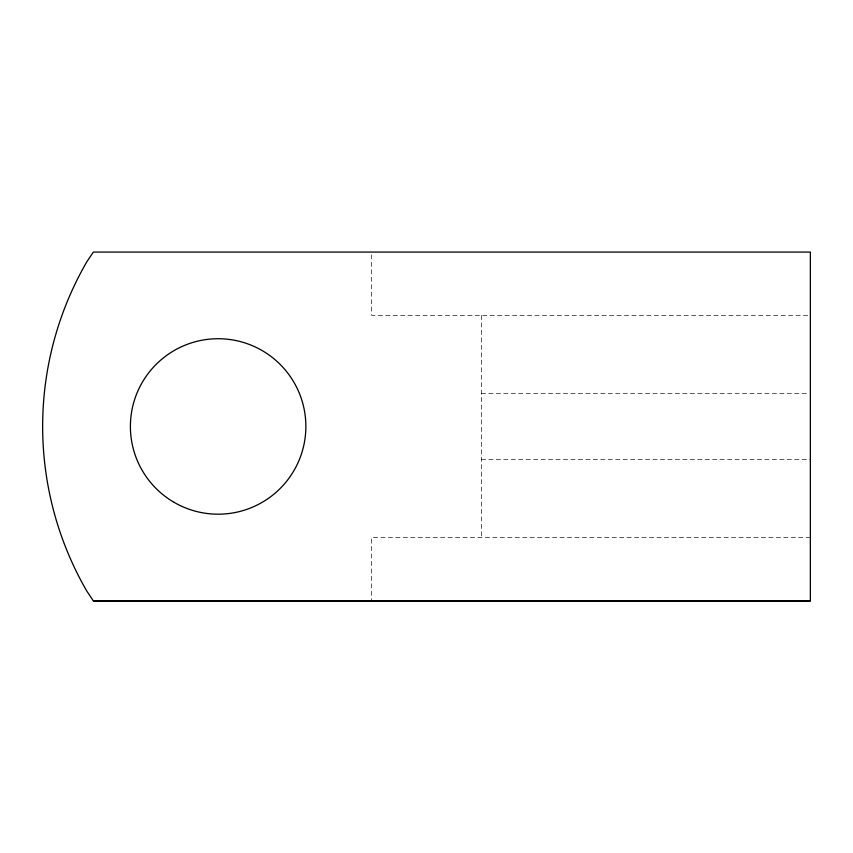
<?xml version="1.0" encoding="UTF-8"?>
<svg xmlns="http://www.w3.org/2000/svg" width="853" height="853" viewBox="0 0 853 853"><rect width="100%" height="100%" fill="white"/><g stroke="black" fill="none" stroke-linecap="round" stroke-linejoin="round"><path stroke-width="0.64" stroke-dasharray="4.26 3.2" d="M807.684 315.397L371.673 315.397L371.673 253.394M481.337 393.553L807.684 393.553M481.337 459.351L810.35 459.351M810.35 537.518L371.663 537.518L371.663 600.928M481.337 315.397L481.337 537.518"/><path stroke-width="1.28" d="M93.382 600.928L810.35 600.928L810.35 252.072L93.329 252.072L86.729 261.946A329.023 329.023 0 0 0 86.729 590.958L93.382 600.928L810.35 600.832M174.257 502.438A87.742 87.742 0 0 0 305.864 426.457A87.742 87.742 0 0 0 174.257 350.476A87.742 87.742 0 0 0 174.257 502.438"/></g></svg>
